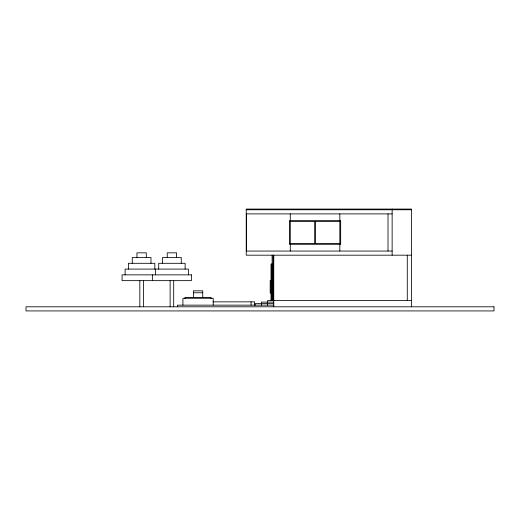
<?xml version="1.0" encoding="UTF-8"?>
<svg xmlns="http://www.w3.org/2000/svg" width="520" height="520" viewBox="0 0 520 520"><rect width="100%" height="100%" fill="white"/><g stroke="black" fill="none" stroke-linecap="round" stroke-linejoin="round"><path stroke-width="0.78" d="M246.233 209.761L411.411 209.761M246.233 213.889L392.138 213.889M289.458 221.462L340.659 221.462M289.458 243.483L340.659 243.483M246.233 251.056L392.138 251.056M411.411 255.183L246.233 255.183L246.233 209.072L411.411 209.072L411.411 306.8M273.078 257.797L273.767 257.797M272.116 263.718L271.837 300.606M271.837 264.127L271.011 264.127L271.011 300.606M271.011 280.644L270.186 280.644L270.186 293.033L271.011 293.033M193.381 292.76L202.742 292.76M411.411 300.606L267.572 300.606L267.572 305.149M213.057 301.847L254.494 301.847L254.494 305.149M273.767 302.12L261.378 302.12L261.378 305.149M273.767 303.635L255.183 303.635L255.183 305.149M273.767 305.149L177.411 305.149L177.411 306.8M407.284 255.183L407.284 300.606M392.138 209.072L392.138 255.183M388.011 213.889L388.011 251.056M339.833 213.889L339.833 251.056M315.432 221.462L315.432 243.483M314.685 221.462L314.685 243.483M290.284 213.889L290.284 251.056M273.767 255.183L273.767 306.8M273.078 255.183L273.078 300.742M272.116 255.183L272.116 300.606M251.056 301.847L251.056 305.149M246.513 216.639L246.513 246.922M246.376 213.889L246.376 251.056M213.2 305.149L213.2 298.266L182.917 298.266L182.917 305.149M211.133 298.682L211.133 297.577L184.983 297.577L184.983 298.682M202.742 297.525L202.742 290.836L193.381 290.836L193.381 297.525M188.422 274.865L188.422 269.087L125.106 269.087L125.106 274.865M185.12 269.087L185.12 263.302L158.691 263.302L158.691 269.087M181.266 263.302L181.266 257.524L162.546 257.524L162.546 263.302M176.586 257.524L176.586 252.844L167.225 252.844L167.225 257.524M173.693 280.826L173.693 306.8M170.118 280.826L170.118 306.8M155.389 269.087L155.389 274.865M154.837 269.087L154.837 263.302L128.407 263.302L128.407 269.087M152.36 274.865L152.36 280.644M150.982 263.302L150.982 257.524L132.262 257.524L132.262 263.302M146.302 257.524L146.302 252.844L136.942 252.844L136.942 257.524M143.416 280.826L143.416 306.8M139.834 280.826L139.834 306.8M340.659 220.636L289.458 220.636L289.458 244.309L340.659 244.309L340.659 220.636M191.451 274.865L122.077 274.865L122.077 280.644L191.451 280.644L191.451 274.865M494 306.8L26 306.8L26 310.928L494 310.928L494 306.8"/></g></svg>
